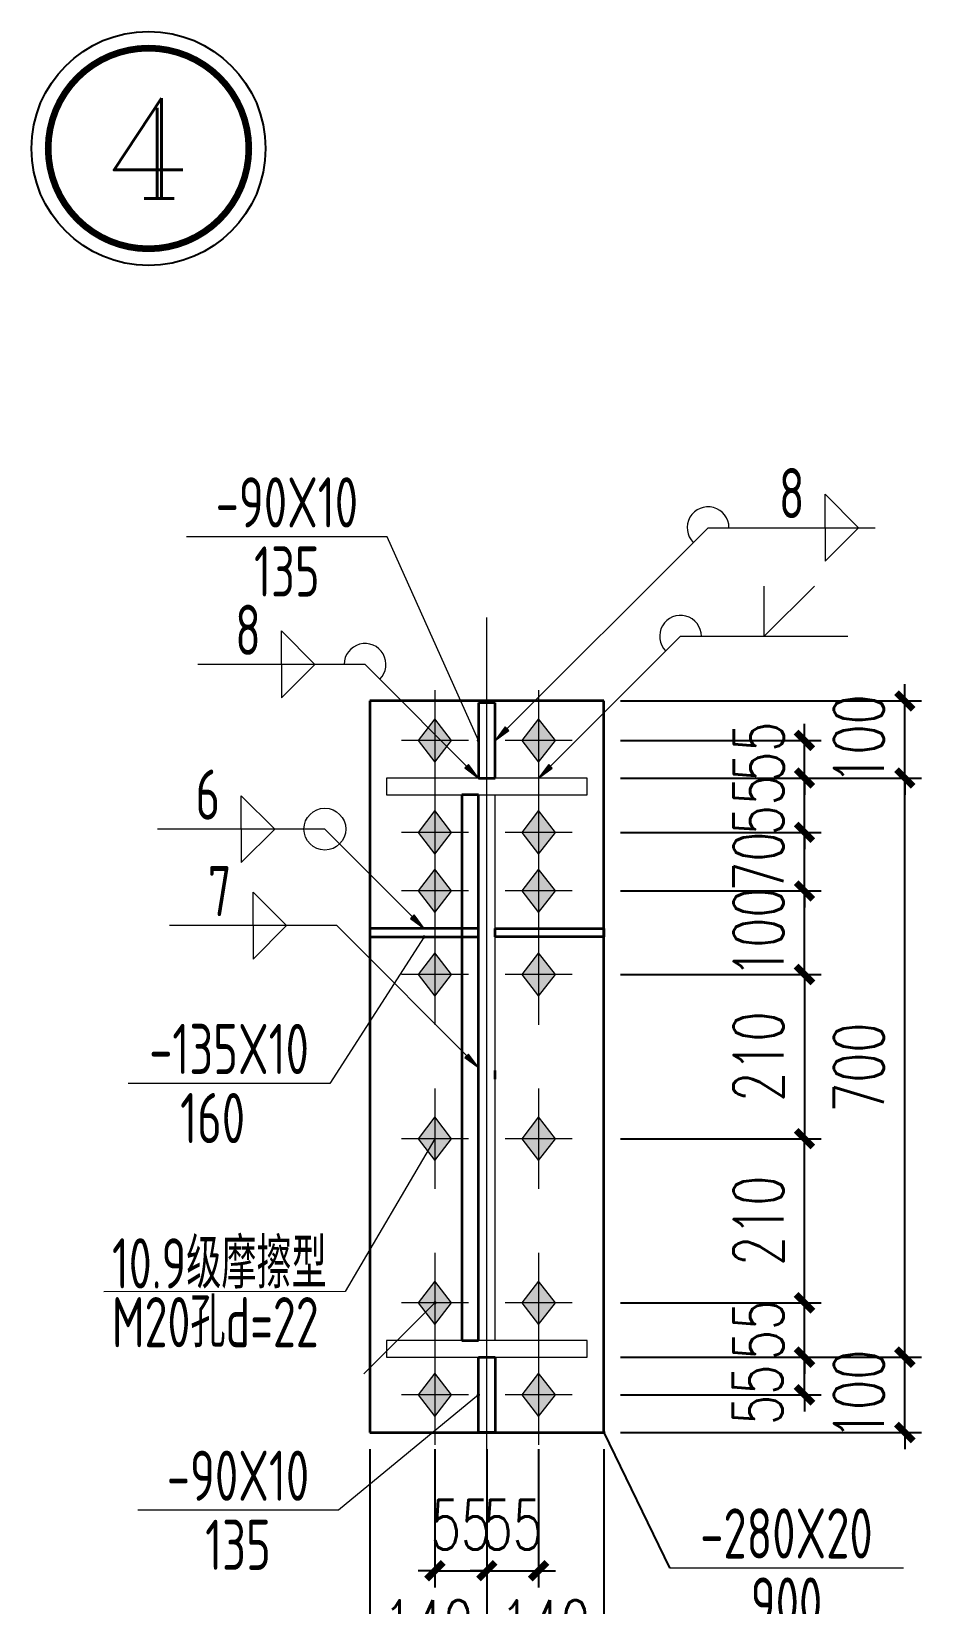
# Model space of a CAD drawing. Extents: x -89996 to 1006241, y -2176 to 440573.
# Drawn here: x 812641 to 817964, y 23819 to 33221 of the extents above; entities that cross this region are included whole.
import ezdxf
from ezdxf.enums import TextEntityAlignment as Align

# ---------------------------------------------------------------- set-up
doc = ezdxf.new("R2010")
doc.units = 0
doc.header["$LTSCALE"] = 1000
doc.header["$MEASUREMENT"] = 0
doc.linetypes.add('线型6', pattern=[8.75, 5, -1.25, 1.25, -1.25])
for name, color, linetype, lineweight in [('10', 9, 'Continuous', 18), ('20', 2, 'Continuous', 35), ('焊缝标注', 9, 'Continuous', 18), ('螺栓孔标注', 9, 'Continuous', 18), ('钢板标注', 9, 'Continuous', 18)]:
    doc.layers.add(name, color=color, linetype=linetype, lineweight=lineweight)
for name, color, linetype in [('AXIS', 3, 'Continuous'), ('GL', 150, 'Continuous'), ('TEXT', 7, 'Continuous'), ('THIN', 7, 'Continuous')]:
    doc.layers.add(name, color=color, linetype=linetype)
doc.styles.add('_TCH_DIM_T3', font='SIMPLEX', dxfattribs={"width": 0.705882, "bigfont": 'GBCBIG'})
doc.styles.add('COMPLEX', font='COMPLEX')
doc.styles.add('PkpmHz', font='Pkpmeng', dxfattribs={"width": 0.7, "bigfont": 'hztxt'})
doc.styles.add('TSSD_Norm', font='tssdeng.shx', dxfattribs={"bigfont": 'hztxt.shx'})
doc.styles.add('TSSD_Num', font='Tssdeng.shx', dxfattribs={"width": 0.7, "bigfont": 'hztxt.shx'})
doc.dimstyles.new('TCH_100_5', dxfattribs={"dimtxt": 297.5, "dimasz": 100, "dimexe": 100, "dimexo": 100, "dimgap": 126.25, "dimtad": 1, "dimdec": 0, "dimlfac": 0.2, "dimzin": 0, "dimdsep": 46, "dimtxsty": '_TCH_DIM_T3', "dimblk": 'ARCHTICK', "dimcen": 0.09, "dimclrd": 126, "dimclre": 126, "dimclrt": 7, "dimazin": 2, "dimtfac": 1, "dimtdec": 0, "dimtix": 1, "dimtmove": 2, "dimatfit": 3, "dimfxl": 0, "dimtolj": 1, "dimtzin": 0, "dimarcsym": 0})

# ---------------------------------------------------------------- blocks, each defined once
blk = doc.blocks.new('ts_idx2')
at = {"color": 0, "linetype": 'ByBlock', "lineweight": -2, "const_width": 0.0333}
blk.add_lwpolyline([(-0.5, 0, 1), (0.5, 0, 1)], format="xyb", close=True, dxfattribs=at)
at = {"color": 0, "linetype": 'ByBlock', "lineweight": -2}
blk.add_circle((0, 0), 0.5833, dxfattribs=at)
at = {"color": 0, "linetype": 'ByBlock', "lineweight": -2, "style": 'TSSD_Num', "width": 0.7}
blk.add_attdef('A', text='', height=0.5, dxfattribs=at).set_placement((0, 0), align=Align.MIDDLE_CENTER)
blk = doc.blocks.new('_ArchTick')
at = {"color": 0, "linetype": 'ByBlock', "const_width": 0.4}
blk.add_lwpolyline([(-0.5, -0.5), (0.5, 0.5)], dxfattribs=at)
blk = doc.blocks.new('*D1591')
at = {"layer": 'Defpoints', "color": 0, "transparency": 16777216}
for p in [(816064.2, 28981), (817264.2, 28981), (816064.2, 28756)]:
    blk.add_point(p, dxfattribs=at)
at = {"layer": 'GL', "color": 126, "lineweight": -2, "transparency": 16777216}
for p, q in [((817264.2, 28981), (817264.2, 29081)), ((816164.2, 28981), (817364.2, 28981)), ((817264.2, 28756), (817264.2, 28981)), ((816164.2, 28756), (817364.2, 28756)), ((817264.2, 28756), (817264.2, 28656))]:
    blk.add_line(p, q, dxfattribs=at)
at = {"layer": 'GL', "color": 126, "lineweight": -2, "transparency": 16777216, "xscale": 100, "yscale": 100, "zscale": 100}
for p, rotation in [((817264.2, 28981), 270), ((817264.2, 28756), 90)]:
    blk.add_blockref('_ArchTick', p, dxfattribs=dict(at, rotation=rotation))
at = {"layer": 'GL', "color": 7, "transparency": 16777216, "insert": (816991.3, 28913.3), "char_height": 297.5, "attachment_point": 5, "rotation": 90, "style": '_TCH_DIM_T3'}
blk.add_mtext('\\A1;55', dxfattribs=at)
blk = doc.blocks.new('*D1592')
at = {"layer": 'Defpoints', "color": 0, "transparency": 16777216}
for p in [(816064.2, 28756), (817264.2, 28756), (816064.2, 28431)]:
    blk.add_point(p, dxfattribs=at)
at = {"layer": 'GL', "color": 126, "lineweight": -2, "transparency": 16777216}
for p, q in [((817264.2, 28756), (817264.2, 28856)), ((816164.2, 28756), (817364.2, 28756)), ((817264.2, 28431), (817264.2, 28756)), ((816164.2, 28431), (817364.2, 28431)), ((817264.2, 28431), (817264.2, 28331))]:
    blk.add_line(p, q, dxfattribs=at)
at = {"layer": 'GL', "color": 126, "lineweight": -2, "transparency": 16777216, "xscale": 100, "yscale": 100, "zscale": 100}
for p, rotation in [((817264.2, 28756), 270), ((817264.2, 28431), 90)]:
    blk.add_blockref('_ArchTick', p, dxfattribs=dict(at, rotation=rotation))
at = {"layer": 'GL', "color": 7, "transparency": 16777216, "insert": (816989.2, 28593.5), "char_height": 297.5, "attachment_point": 5, "rotation": 90, "style": '_TCH_DIM_T3'}
blk.add_mtext('\\A1;55', dxfattribs=at)
blk = doc.blocks.new('*D1593')
at = {"layer": 'Defpoints', "color": 0, "transparency": 16777216}
for p in [(816064.2, 28081), (817264.2, 28081), (816064.2, 27581)]:
    blk.add_point(p, dxfattribs=at)
at = {"layer": 'GL', "color": 126, "lineweight": -2, "transparency": 16777216}
for p, q in [((817264.2, 28081), (817264.2, 28181)), ((816164.2, 28081), (817364.2, 28081)), ((817264.2, 27581), (817264.2, 28081)), ((816164.2, 27581), (817364.2, 27581)), ((817264.2, 27581), (817264.2, 27481))]:
    blk.add_line(p, q, dxfattribs=at)
at = {"layer": 'GL', "color": 126, "lineweight": -2, "transparency": 16777216, "xscale": 100, "yscale": 100, "zscale": 100}
for p, rotation in [((817264.2, 28081), 270), ((817264.2, 27581), 90)]:
    blk.add_blockref('_ArchTick', p, dxfattribs=dict(at, rotation=rotation))
at = {"layer": 'GL', "color": 7, "transparency": 16777216, "insert": (816989.2, 27831), "char_height": 297.5, "attachment_point": 5, "rotation": 90, "style": '_TCH_DIM_T3'}
blk.add_mtext('\\A1;100', dxfattribs=at)
blk = doc.blocks.new('*D1594')
at = {"layer": 'Defpoints', "color": 0, "transparency": 16777216}
for p in [(816064.2, 28431), (817264.2, 28431), (816064.2, 28081)]:
    blk.add_point(p, dxfattribs=at)
at = {"layer": 'GL', "color": 126, "lineweight": -2, "transparency": 16777216}
for p, q in [((817264.2, 28431), (817264.2, 28531)), ((816164.2, 28431), (817364.2, 28431)), ((817264.2, 28081), (817264.2, 28431)), ((816164.2, 28081), (817364.2, 28081)), ((817264.2, 28081), (817264.2, 27981))]:
    blk.add_line(p, q, dxfattribs=at)
at = {"layer": 'GL', "color": 126, "lineweight": -2, "transparency": 16777216, "xscale": 100, "yscale": 100, "zscale": 100}
for p, rotation in [((817264.2, 28431), 270), ((817264.2, 28081), 90)]:
    blk.add_blockref('_ArchTick', p, dxfattribs=dict(at, rotation=rotation))
at = {"layer": 'GL', "color": 7, "transparency": 16777216, "insert": (816989.2, 28256), "char_height": 297.5, "attachment_point": 5, "rotation": 90, "style": '_TCH_DIM_T3'}
blk.add_mtext('\\A1;70', dxfattribs=at)
blk = doc.blocks.new('*D1595')
at = {"layer": 'Defpoints', "color": 0, "transparency": 16777216}
for p in [(816064.2, 25292.1), (817264.2, 25292.1), (816064.2, 25067.1)]:
    blk.add_point(p, dxfattribs=at)
at = {"layer": 'GL', "color": 126, "lineweight": -2, "transparency": 16777216}
for p, q in [((817264.2, 25292.1), (817264.2, 25392.1)), ((816164.2, 25292.1), (817364.2, 25292.1)), ((817264.2, 25067.1), (817264.2, 25292.1)), ((816164.2, 25067.1), (817364.2, 25067.1)), ((817264.2, 25067.1), (817264.2, 24967.1))]:
    blk.add_line(p, q, dxfattribs=at)
at = {"layer": 'GL', "color": 126, "lineweight": -2, "transparency": 16777216, "xscale": 100, "yscale": 100, "zscale": 100}
for p, rotation in [((817264.2, 25292.1), 270), ((817264.2, 25067.1), 90)]:
    blk.add_blockref('_ArchTick', p, dxfattribs=dict(at, rotation=rotation))
at = {"layer": 'GL', "color": 7, "transparency": 16777216, "insert": (816984.3, 25067.1), "char_height": 297.5, "width": 380.516, "attachment_point": 5, "rotation": 90, "style": '_TCH_DIM_T3'}
blk.add_mtext('\\A1;55', dxfattribs=at)
blk = doc.blocks.new('*D1596')
at = {"layer": 'Defpoints', "color": 0, "transparency": 16777216}
for p in [(816064.2, 25617.1), (817264.2, 25617.1), (816064.2, 25292.1)]:
    blk.add_point(p, dxfattribs=at)
at = {"layer": 'GL', "color": 126, "lineweight": -2, "transparency": 16777216}
for p, q in [((817264.2, 25617.1), (817264.2, 25717.1)), ((816164.2, 25617.1), (817364.2, 25617.1)), ((817264.2, 25292.1), (817264.2, 25617.1)), ((816164.2, 25292.1), (817364.2, 25292.1)), ((817264.2, 25292.1), (817264.2, 25192.1))]:
    blk.add_line(p, q, dxfattribs=at)
at = {"layer": 'GL', "color": 126, "lineweight": -2, "transparency": 16777216, "xscale": 100, "yscale": 100, "zscale": 100}
for p, rotation in [((817264.2, 25617.1), 270), ((817264.2, 25292.1), 90)]:
    blk.add_blockref('_ArchTick', p, dxfattribs=dict(at, rotation=rotation))
at = {"layer": 'GL', "color": 7, "transparency": 16777216, "insert": (816989.2, 25454.6), "char_height": 297.5, "attachment_point": 5, "rotation": 90, "style": '_TCH_DIM_T3'}
blk.add_mtext('\\A1;55', dxfattribs=at)
blk = doc.blocks.new('*D1597')
at = {"layer": 'Defpoints', "color": 0, "transparency": 16777216}
for p in [(816064.2, 26599.1), (817264.2, 26599.1), (816064.2, 25617.1)]:
    blk.add_point(p, dxfattribs=at)
at = {"layer": 'GL', "color": 126, "lineweight": -2, "transparency": 16777216}
for p, q in [((816164.2, 26599.1), (817364.2, 26599.1)), ((817264.2, 25617.1), (817264.2, 26599.1)), ((816164.2, 25617.1), (817364.2, 25617.1))]:
    blk.add_line(p, q, dxfattribs=at)
at = {"layer": 'GL', "color": 126, "lineweight": -2, "transparency": 16777216, "xscale": 100, "yscale": 100, "zscale": 100}
for p, rotation in [((817264.2, 26599.1), 90), ((817264.2, 25617.1), 270)]:
    blk.add_blockref('_ArchTick', p, dxfattribs=dict(at, rotation=rotation))
at = {"layer": 'GL', "color": 7, "transparency": 16777216, "insert": (816989.2, 26108.1), "char_height": 297.5, "attachment_point": 5, "rotation": 90, "style": '_TCH_DIM_T3'}
blk.add_mtext('\\A1;210', dxfattribs=at)
blk = doc.blocks.new('*D1598')
at = {"layer": 'Defpoints', "color": 0, "transparency": 16777216}
for p in [(815054.2, 24842.1), (815364.2, 24842.1), (815364.2, 24015.2)]:
    blk.add_point(p, dxfattribs=at)
at = {"layer": 'GL', "color": 126, "lineweight": -2, "transparency": 16777216}
for p, q in [((815054.2, 24742.1), (815054.2, 23915.2)), ((815364.2, 24742.1), (815364.2, 23915.2)), ((815054.2, 24015.2), (814954.2, 24015.2)), ((815054.2, 24015.2), (815364.2, 24015.2)), ((815364.2, 24015.2), (815464.2, 24015.2))]:
    blk.add_line(p, q, dxfattribs=at)
at = {"layer": 'GL', "color": 126, "lineweight": -2, "transparency": 16777216, "xscale": 100, "yscale": 100, "zscale": 100}
blk.add_blockref('_ArchTick', (815054.2, 24015.2), dxfattribs=at)
at = {"layer": 'GL', "color": 126, "lineweight": -2, "transparency": 16777216, "xscale": 100, "yscale": 100, "zscale": 100, "rotation": 180}
blk.add_blockref('_ArchTick', (815364.2, 24015.2), dxfattribs=at)
at = {"layer": 'GL', "color": 7, "transparency": 16777216, "insert": (815209.2, 24290.2), "char_height": 297.5, "attachment_point": 5, "style": '_TCH_DIM_T3'}
blk.add_mtext('\\A1;55', dxfattribs=at)
blk = doc.blocks.new('*D1599')
at = {"layer": 'Defpoints', "color": 0, "transparency": 16777216}
for p in [(815364.2, 24842.1), (815674.2, 24842.1), (815674.2, 24015.2)]:
    blk.add_point(p, dxfattribs=at)
at = {"layer": 'GL', "color": 126, "lineweight": -2, "transparency": 16777216}
for p, q in [((815364.2, 24742.1), (815364.2, 23915.2)), ((815674.2, 24742.1), (815674.2, 23915.2)), ((815364.2, 24015.2), (815264.2, 24015.2)), ((815364.2, 24015.2), (815674.2, 24015.2)), ((815674.2, 24015.2), (815774.2, 24015.2))]:
    blk.add_line(p, q, dxfattribs=at)
at = {"layer": 'GL', "color": 126, "lineweight": -2, "transparency": 16777216, "xscale": 100, "yscale": 100, "zscale": 100}
blk.add_blockref('_ArchTick', (815364.2, 24015.2), dxfattribs=at)
at = {"layer": 'GL', "color": 126, "lineweight": -2, "transparency": 16777216, "xscale": 100, "yscale": 100, "zscale": 100, "rotation": 180}
blk.add_blockref('_ArchTick', (815674.2, 24015.2), dxfattribs=at)
at = {"layer": 'GL', "color": 7, "transparency": 16777216, "insert": (815519.2, 24290.2), "char_height": 297.5, "attachment_point": 5, "style": '_TCH_DIM_T3'}
blk.add_mtext('\\A1;55', dxfattribs=at)
blk = doc.blocks.new('*D1600')
at = {"layer": 'Defpoints', "color": 0, "transparency": 16777216}
for p in [(814664.2, 24842.1), (815364.2, 24842.1), (815364.2, 23415.2)]:
    blk.add_point(p, dxfattribs=at)
at = {"layer": 'GL', "color": 126, "lineweight": -2, "transparency": 16777216}
for p, q in [((814664.2, 24742.1), (814664.2, 23315.2)), ((815364.2, 24742.1), (815364.2, 23315.2)), ((814664.2, 23415.2), (814564.2, 23415.2)), ((814664.2, 23415.2), (815364.2, 23415.2)), ((815364.2, 23415.2), (815464.2, 23415.2))]:
    blk.add_line(p, q, dxfattribs=at)
at = {"layer": 'GL', "color": 126, "lineweight": -2, "transparency": 16777216, "xscale": 100, "yscale": 100, "zscale": 100}
blk.add_blockref('_ArchTick', (814664.2, 23415.2), dxfattribs=at)
at = {"layer": 'GL', "color": 126, "lineweight": -2, "transparency": 16777216, "xscale": 100, "yscale": 100, "zscale": 100, "rotation": 180}
blk.add_blockref('_ArchTick', (815364.2, 23415.2), dxfattribs=at)
at = {"layer": 'GL', "color": 7, "transparency": 16777216, "insert": (815014.2, 23690.2), "char_height": 297.5, "attachment_point": 5, "style": '_TCH_DIM_T3'}
blk.add_mtext('\\A1;140', dxfattribs=at)
blk = doc.blocks.new('*D1601')
at = {"layer": 'Defpoints', "color": 0, "transparency": 16777216}
for p in [(815364.2, 24842.1), (816064.2, 24842.1), (816064.2, 23415.2)]:
    blk.add_point(p, dxfattribs=at)
at = {"layer": 'GL', "color": 126, "lineweight": -2, "transparency": 16777216}
for p, q in [((815364.2, 24742.1), (815364.2, 23315.2)), ((816064.2, 24742.1), (816064.2, 23315.2)), ((815364.2, 23415.2), (815264.2, 23415.2)), ((815364.2, 23415.2), (816064.2, 23415.2)), ((816064.2, 23415.2), (816164.2, 23415.2))]:
    blk.add_line(p, q, dxfattribs=at)
at = {"layer": 'GL', "color": 126, "lineweight": -2, "transparency": 16777216, "xscale": 100, "yscale": 100, "zscale": 100}
blk.add_blockref('_ArchTick', (815364.2, 23415.2), dxfattribs=at)
at = {"layer": 'GL', "color": 126, "lineweight": -2, "transparency": 16777216, "xscale": 100, "yscale": 100, "zscale": 100, "rotation": 180}
blk.add_blockref('_ArchTick', (816064.2, 23415.2), dxfattribs=at)
at = {"layer": 'GL', "color": 7, "transparency": 16777216, "insert": (815714.2, 23690.2), "char_height": 297.5, "attachment_point": 5, "style": '_TCH_DIM_T3'}
blk.add_mtext('\\A1;140', dxfattribs=at)
blk = doc.blocks.new('*D1602')
at = {"layer": 'Defpoints', "color": 0, "transparency": 16777216}
for p in [(816064.2, 25292.1), (817864.2, 25292.1), (816064.2, 24842.1)]:
    blk.add_point(p, dxfattribs=at)
at = {"layer": 'GL', "color": 126, "lineweight": -2, "transparency": 16777216}
for p, q in [((817864.2, 25292.1), (817864.2, 25392.1)), ((816164.2, 25292.1), (817964.2, 25292.1)), ((817864.2, 24842.1), (817864.2, 25292.1)), ((816164.2, 24842.1), (817964.2, 24842.1)), ((817864.2, 24842.1), (817864.2, 24742.1))]:
    blk.add_line(p, q, dxfattribs=at)
at = {"layer": 'GL', "color": 126, "lineweight": -2, "transparency": 16777216, "xscale": 100, "yscale": 100, "zscale": 100}
for p, rotation in [((817864.2, 25292.1), 270), ((817864.2, 24842.1), 90)]:
    blk.add_blockref('_ArchTick', p, dxfattribs=dict(at, rotation=rotation))
at = {"layer": 'GL', "color": 7, "transparency": 16777216, "insert": (817589.2, 25067.1), "char_height": 297.5, "attachment_point": 5, "rotation": 90, "style": '_TCH_DIM_T3'}
blk.add_mtext('\\A1;100', dxfattribs=at)
blk = doc.blocks.new('*D1603')
at = {"layer": 'Defpoints', "color": 0, "transparency": 16777216}
for p in [(816064.2, 28756), (817864.2, 28756), (816064.2, 25292.1)]:
    blk.add_point(p, dxfattribs=at)
at = {"layer": 'GL', "color": 126, "lineweight": -2, "transparency": 16777216}
for p, q in [((816164.2, 28756), (817964.2, 28756)), ((817864.2, 25292.1), (817864.2, 28756)), ((816164.2, 25292.1), (817964.2, 25292.1))]:
    blk.add_line(p, q, dxfattribs=at)
at = {"layer": 'GL', "color": 126, "lineweight": -2, "transparency": 16777216, "xscale": 100, "yscale": 100, "zscale": 100}
for p, rotation in [((817864.2, 28756), 90), ((817864.2, 25292.1), 270)]:
    blk.add_blockref('_ArchTick', p, dxfattribs=dict(at, rotation=rotation))
at = {"layer": 'GL', "color": 7, "transparency": 16777216, "insert": (817589.2, 27024.1), "char_height": 297.5, "attachment_point": 5, "rotation": 90, "style": '_TCH_DIM_T3'}
blk.add_mtext('\\A1;700', dxfattribs=at)
blk = doc.blocks.new('*D1604')
at = {"layer": 'Defpoints', "color": 0, "transparency": 16777216}
for p in [(816064.2, 29217.1), (817864.2, 29217.1), (816064.2, 28756)]:
    blk.add_point(p, dxfattribs=at)
at = {"layer": 'GL', "color": 126, "lineweight": -2, "transparency": 16777216}
for p, q in [((817864.2, 29217.1), (817864.2, 29317.1)), ((816164.2, 29217.1), (817964.2, 29217.1)), ((817864.2, 28756), (817864.2, 29217.1)), ((816164.2, 28756), (817964.2, 28756)), ((817864.2, 28756), (817864.2, 28656))]:
    blk.add_line(p, q, dxfattribs=at)
at = {"layer": 'GL', "color": 126, "lineweight": -2, "transparency": 16777216, "xscale": 100, "yscale": 100, "zscale": 100}
for p, rotation in [((817864.2, 29217.1), 270), ((817864.2, 28756), 90)]:
    blk.add_blockref('_ArchTick', p, dxfattribs=dict(at, rotation=rotation))
at = {"layer": 'GL', "color": 7, "transparency": 16777216, "insert": (817589.2, 28986.6), "char_height": 297.5, "attachment_point": 5, "rotation": 90, "style": '_TCH_DIM_T3'}
blk.add_mtext('\\A1;100', dxfattribs=at)
blk = doc.blocks.new('*D1590')
at = {"layer": 'Defpoints', "color": 0, "transparency": 16777216}
for p in [(816064.2, 27581), (816064.2, 26599.1), (817264.2, 26599.1)]:
    blk.add_point(p, dxfattribs=at)
at = {"layer": 'GL', "color": 126, "lineweight": -2, "transparency": 16777216}
for p, q in [((816164.2, 27581), (817364.2, 27581)), ((817264.2, 27581), (817264.2, 26599.1)), ((816164.2, 26599.1), (817364.2, 26599.1))]:
    blk.add_line(p, q, dxfattribs=at)
at = {"layer": 'GL', "color": 126, "lineweight": -2, "transparency": 16777216, "xscale": 100, "yscale": 100, "zscale": 100}
for p, rotation in [((817264.2, 27581), 90), ((817264.2, 26599.1), 270)]:
    blk.add_blockref('_ArchTick', p, dxfattribs=dict(at, rotation=rotation))
at = {"layer": 'GL', "color": 7, "transparency": 16777216, "insert": (816989.2, 27090), "char_height": 297.5, "attachment_point": 5, "rotation": 90, "style": '_TCH_DIM_T3'}
blk.add_mtext('\\A1;210', dxfattribs=at)

msp = doc.modelspace()

# ---------------------------------------------------------------- hatches: boundary and pattern name
at = {"layer": '10'}
for points in [[(815054.2, 29110.99), (814954.2, 28980.99), (815054.2, 28850.99), (815154.2, 28980.99)], [(815674.2, 29110.99), (815574.2, 28980.99), (815674.2, 28850.99), (815774.2, 28980.99)], [(815054.2, 28560.99), (814954.2, 28430.99), (815054.2, 28300.99), (815154.2, 28430.99)], [(815674.2, 28560.99), (815574.2, 28430.99), (815674.2, 28300.99), (815774.2, 28430.99)], [(815054.2, 28210.99), (814954.2, 28080.99), (815054.2, 27950.99), (815154.2, 28080.99)], [(815674.2, 28210.99), (815574.2, 28080.99), (815674.2, 27950.99), (815774.2, 28080.99)], [(815054.2, 27710.99), (814954.2, 27580.99), (815054.2, 27450.99), (815154.2, 27580.99)], [(815674.2, 27710.99), (815574.2, 27580.99), (815674.2, 27450.99), (815774.2, 27580.99)], [(815054.2, 26729.05), (814954.2, 26599.05), (815054.2, 26469.05), (815154.2, 26599.05)], [(815674.2, 26729.05), (815574.2, 26599.05), (815674.2, 26469.05), (815774.2, 26599.05)], [(815054.2, 25747.12), (814954.2, 25617.12), (815054.2, 25487.12), (815154.2, 25617.12)], [(815674.2, 25747.12), (815574.2, 25617.12), (815674.2, 25487.12), (815774.2, 25617.12)], [(815054.2, 25197.12), (814954.2, 25067.12), (815054.2, 24937.12), (815154.2, 25067.12)], [(815674.2, 25197.12), (815574.2, 25067.12), (815674.2, 24937.12), (815774.2, 25067.12)]]:
    msp.add_hatch(color=1, dxfattribs=at).paths.add_polyline_path(points)
at = {"layer": '焊缝标注'}
for points in [[(815414.2, 28980.99), (815495.54, 29041.06), (815474.33, 29062.28)], [(815314.2, 28755.99), (815254.19, 28837.37), (815232.95, 28816.19)], [(815674.2, 28755.99), (815755.54, 28816.06), (815734.33, 28837.28)], [(814989.2, 27855.99), (814929.19, 27937.37), (814907.95, 27916.19)], [(815314.2, 27024.05), (815254.19, 27105.44), (815232.95, 27084.25)]]:
    msp.add_hatch(color=256, dxfattribs=at).paths.add_polyline_path(points)

# ---------------------------------------------------------------- linework, layer by layer
at = {"layer": '10', "linetype": '线型6', "lineweight": 18, "ltscale": 100}
msp.add_line((815364.2, 24342.12), (815364.2, 29717.12), dxfattribs=at)
at = {"layer": '10', "color": 9, "lineweight": 18, "ltscale": 100}
for p, q in [((815054.2, 29280.99), (815054.2, 28680.99)), ((815674.2, 29280.99), (815674.2, 28680.99)), ((815254.2, 28980.99), (814854.2, 28980.99)), ((815874.2, 28980.99), (815474.2, 28980.99)), ((815054.2, 28730.99), (815054.2, 28130.99)), ((815674.2, 28730.99), (815674.2, 28130.99)), ((815254.2, 28430.99), (814854.2, 28430.99)), ((815874.2, 28430.99), (815474.2, 28430.99)), ((815054.2, 28380.99), (815054.2, 27780.99)), ((815674.2, 28380.99), (815674.2, 27780.99)), ((815254.2, 28080.99), (814854.2, 28080.99)), ((815874.2, 28080.99), (815474.2, 28080.99)), ((815054.2, 27880.99), (815054.2, 27280.99)), ((815674.2, 27880.99), (815674.2, 27280.99)), ((815254.2, 27580.99), (814854.2, 27580.99)), ((815874.2, 27580.99), (815474.2, 27580.99)), ((815054.2, 26899.05), (815054.2, 26299.05)), ((815674.2, 26899.05), (815674.2, 26299.05)), ((815254.2, 26599.05), (814854.2, 26599.05)), ((815874.2, 26599.05), (815474.2, 26599.05)), ((815054.2, 25917.12), (815054.2, 25317.12)), ((815674.2, 25917.12), (815674.2, 25317.12)), ((815254.2, 25617.12), (814854.2, 25617.12)), ((815874.2, 25617.12), (815474.2, 25617.12)), ((815054.2, 25367.12), (815054.2, 24767.12)), ((815674.2, 25367.12), (815674.2, 24767.12)), ((815254.2, 25067.12), (814854.2, 25067.12)), ((815874.2, 25067.12), (815474.2, 25067.12))]:
    msp.add_line(p, q, dxfattribs=at)
at = {"layer": '10', "color": 3, "ltscale": 100}
for p, q in [((815964.2, 28755.99), (814764.2, 28755.99)), ((814764.2, 28755.99), (814764.2, 28655.99)), ((815964.2, 28655.99), (815964.2, 28755.99)), ((814764.2, 28655.99), (815964.2, 28655.99)), ((815314.2, 25392.12), (815314.2, 28655.99)), ((815414.2, 25392.12), (815414.2, 28655.99)), ((815964.2, 25392.12), (814764.2, 25392.12)), ((814764.2, 25392.12), (814764.2, 25292.12)), ((815964.2, 25292.12), (815964.2, 25392.12)), ((814764.2, 25292.12), (815964.2, 25292.12))]:
    msp.add_line(p, q, dxfattribs=at)
at = {"layer": '10', "color": 1, "linetype": 'Continuous'}
for points in [[(815054.2, 29110.99), (814954.2, 28980.99), (815054.2, 28850.99), (815154.2, 28980.99)], [(815674.2, 29110.99), (815574.2, 28980.99), (815674.2, 28850.99), (815774.2, 28980.99)], [(815054.2, 28560.99), (814954.2, 28430.99), (815054.2, 28300.99), (815154.2, 28430.99)], [(815674.2, 28560.99), (815574.2, 28430.99), (815674.2, 28300.99), (815774.2, 28430.99)], [(815054.2, 28210.99), (814954.2, 28080.99), (815054.2, 27950.99), (815154.2, 28080.99)], [(815674.2, 28210.99), (815574.2, 28080.99), (815674.2, 27950.99), (815774.2, 28080.99)], [(815054.2, 27710.99), (814954.2, 27580.99), (815054.2, 27450.99), (815154.2, 27580.99)], [(815674.2, 27710.99), (815574.2, 27580.99), (815674.2, 27450.99), (815774.2, 27580.99)], [(815054.2, 26729.05), (814954.2, 26599.05), (815054.2, 26469.05), (815154.2, 26599.05)], [(815674.2, 26729.05), (815574.2, 26599.05), (815674.2, 26469.05), (815774.2, 26599.05)], [(815054.2, 25747.12), (814954.2, 25617.12), (815054.2, 25487.12), (815154.2, 25617.12)], [(815674.2, 25747.12), (815574.2, 25617.12), (815674.2, 25487.12), (815774.2, 25617.12)], [(815054.2, 25197.12), (814954.2, 25067.12), (815054.2, 24937.12), (815154.2, 25067.12)], [(815674.2, 25197.12), (815574.2, 25067.12), (815674.2, 24937.12), (815774.2, 25067.12)]]:
    msp.add_lwpolyline(points, close=True, dxfattribs=at)
at = {"layer": '20', "ltscale": 100}
for p, q in [((816064.2, 29217.12), (814664.2, 29217.12)), ((814664.2, 29217.12), (814664.2, 24842.12)), ((815414.2, 29205.99), (815314.2, 29205.99)), ((815314.2, 29205.99), (815314.2, 28755.99)), ((815414.2, 28755.99), (815414.2, 29205.99)), ((816064.2, 24842.12), (816064.2, 29217.12)), ((815314.2, 28755.99), (815414.2, 28755.99)), ((815314.2, 28655.99), (815214.2, 28655.99)), ((815214.2, 28655.99), (815214.2, 25392.12)), ((815314.2, 25392.12), (815314.2, 28655.99)), ((815314.2, 27855.99), (814664.2, 27855.99)), ((814664.2, 27855.99), (814664.2, 27805.99)), ((815314.2, 27805.99), (815314.2, 27855.99)), ((815414.2, 27855.99), (816064.2, 27855.99)), ((815414.2, 27805.99), (815414.2, 27855.99)), ((816064.2, 27855.99), (816064.2, 27805.99)), ((814664.2, 27805.99), (815314.2, 27805.99)), ((816064.2, 27805.99), (815414.2, 27805.99)), ((815314.2, 26955.99), (815314.2, 27005.99)), ((815414.2, 26955.99), (815414.2, 27005.99)), ((815214.2, 25392.12), (815314.2, 25392.12)), ((815314.2, 25292.12), (815414.2, 25292.12)), ((815314.2, 24842.12), (815314.2, 25292.12)), ((815414.2, 25292.12), (815414.2, 24842.12)), ((814664.2, 24842.12), (816064.2, 24842.12)), ((815414.2, 24842.12), (815314.2, 24842.12))]:
    msp.add_line(p, q, dxfattribs=at)
at = {"layer": 'GL'}
msp.add_line((816064.2, 24842.12), (816456.34, 24031.55), dxfattribs=at)
at = {"layer": '焊缝标注', "ltscale": 100}
for p, q in [((817387.5, 30453.27), (817587.5, 30253.27)), ((817387.5, 30253.27), (817387.5, 30453.27)), ((815414.2, 28980.99), (816687.5, 30253.27)), ((816687.5, 30253.27), (817687.5, 30253.27)), ((817387.5, 30053.27), (817587.5, 30253.27)), ((817387.5, 30253.27), (817387.5, 30053.27)), ((817023.06, 29604.18), (817023.06, 29904.18)), ((817023.06, 29604.18), (817323.06, 29904.18)), ((814336.18, 29435.62), (814136.18, 29635.62)), ((814136.18, 29435.62), (814136.18, 29635.62)), ((815674.2, 28755.99), (816523.06, 29604.18)), ((816523.06, 29604.18), (817523.06, 29604.18)), ((814636.18, 29435.62), (813636.18, 29435.62)), ((814336.18, 29435.62), (814136.18, 29235.62)), ((814136.18, 29435.62), (814136.18, 29235.62)), ((815314.2, 28755.99), (814636.18, 29435.62)), ((814095.94, 28450.66), (813895.94, 28650.66)), ((813895.94, 28450.66), (813895.94, 28650.66)), ((814395.94, 28450.66), (813395.94, 28450.66)), ((814095.94, 28450.66), (813895.94, 28250.66)), ((813895.94, 28450.66), (813895.94, 28250.66)), ((814989.2, 27855.99), (814395.94, 28450.66)), ((814166.68, 27873.59), (813966.68, 28073.59)), ((813966.68, 27873.59), (813966.68, 28073.59)), ((814466.68, 27873.59), (813466.68, 27873.59)), ((814166.68, 27873.59), (813966.68, 27673.59)), ((813966.68, 27873.59), (813966.68, 27673.59)), ((815314.2, 27024.05), (814466.68, 27873.59))]:
    msp.add_line(p, q, dxfattribs=at)
at = {"layer": '焊缝标注', "linetype": 'Continuous'}
for points in [[(815414.2, 28980.99), (815495.54, 29041.06), (815474.33, 29062.28)], [(815314.2, 28755.99), (815254.19, 28837.37), (815232.95, 28816.19)], [(815674.2, 28755.99), (815755.54, 28816.06), (815734.33, 28837.28)], [(814989.2, 27855.99), (814929.19, 27937.37), (814907.95, 27916.19)], [(815314.2, 27024.05), (815254.19, 27105.44), (815232.95, 27084.25)]]:
    msp.add_lwpolyline(points, close=True, dxfattribs=at)
at = {"layer": '焊缝标注', "ltscale": 100}
msp.add_circle((814395.94, 28450.66), 125, dxfattribs=at)
for centre, start, end in [((816687.5, 30253.27), 0, 224.977188), ((816523.06, 29604.18), 0, 224.977188), ((814636.18, 29435.62), 314.931549, 180)]:
    msp.add_arc(centre, 125, start, end, dxfattribs=at)
at = {"layer": '螺栓孔标注', "ltscale": 100}
msp.add_line((815054.2, 25617.12), (814629.09, 25193.7), dxfattribs=at)
at = {"layer": '螺栓孔标注', "ltscale": 100, "const_width": 10}
msp.add_lwpolyline([(815059.2, 25617.12, 1), (815049.2, 25617.12, 1)], format="xyb", close=True, dxfattribs=at)
at = {"layer": '钢板标注', "ltscale": 100}
for p, q in [((814768.7, 30198.18), (813568.7, 30198.18)), ((815314.2, 28980.99), (814768.7, 30198.18)), ((814989.2, 27805.99), (814424.71, 26929.1)), ((814424.71, 26929.1), (813218.73, 26929.1)), ((815054.2, 26599.05), (814516.55, 25685.32)), ((814516.55, 25685.32), (813073.8, 25682.28)), ((815314.2, 25067.12), (814476.49, 24376.67)), ((814476.49, 24376.67), (813276.49, 24376.67)), ((816456.34, 24031.55), (817856.34, 24031.55))]:
    msp.add_line(p, q, dxfattribs=at)
at = {"layer": '钢板标注', "ltscale": 100, "const_width": 10}
for points in [[(815319.2, 28980.99, 1), (815309.2, 28980.99, 1)], [(814994.2, 27805.99, 1), (814984.2, 27805.99, 1)], [(815319.2, 25067.12, 1), (815309.2, 25067.12, 1)], [(816069.2, 24842.12, 1), (816059.2, 24842.12, 1)]]:
    msp.add_lwpolyline(points, format="xyb", close=True, dxfattribs=at)

# ---------------------------------------------------------------- block references
at = {"layer": 'AXIS'}
ref = msp.add_blockref('ts_idx2', (813341.24, 32521.46), dxfattribs=dict(at, xscale=1200, yscale=1200, zscale=1200))
ref.add_attrib('9', '4', dxfattribs={"layer": 'THIN', "height": 600, "style": 'COMPLEX'}).set_placement((813341.24, 32521.46), align=Align.MIDDLE_CENTER)

# ---------------------------------------------------------------- texts
at = {"layer": 'TEXT', "style": 'TSSD_Norm', "width": 0.7}
for s, p in [('10.9级摩擦型 ', (813122.94, 25703.4)), ('M20孔d=22 ', (813122.28, 25351.86))]:
    msp.add_text(s, height=300, dxfattribs=at).set_placement(p)
at = {"layer": '焊缝标注', "style": 'PkpmHz', "width": 0.71}
for s, p in [('8', (817187.5, 30309.88)), ('8', (813936.18, 29492.23)), ('6', (813695.94, 28507.28)), ('7', (813766.68, 27930.21))]:
    msp.add_text(s, height=300, dxfattribs=at).set_placement(p, align=Align.CENTER)
at = {"layer": '钢板标注', "style": 'PkpmHz', "width": 0.71}
for s, p in [('-90X10', (814168.7, 30254.79)), ('-135X10', (813823.12, 26985.71)), ('-90X10', (813876.49, 24433.29)), ('-280X20', (817156.34, 24088.16))]:
    msp.add_text(s, height=300, dxfattribs=at).set_placement(p, align=Align.CENTER)
for s, p in [('135', (814168.7, 30141.57)), ('160', (813724.71, 26872.48)), ('135', (813876.49, 24320.06)), ('900', (817156.34, 23974.94))]:
    msp.add_text(s, height=300, dxfattribs=at).set_placement(p, align=Align.TOP_CENTER)

# ---------------------------------------------------------------- dimensions: what is measured, and where the dimension line sits
at = {"layer": 'GL'}
for base, p1, p2, angle, text, picture, middle in [((817864.2, 29217.12), (816064.2, 28755.99), (816064.2, 29217.12), 90, '100', '*D1604', (817589.2, 28986.55)), ((817264.2, 28755.99), (816064.2, 28430.99), (816064.2, 28755.99), 90, '55', '*D1592', (816989.2, 28593.49)), ((817864.2, 28755.99), (816064.2, 25292.12), (816064.2, 28755.99), 90, '700', '*D1603', (817589.2, 27024.05)), ((817264.2, 28430.99), (816064.2, 28080.99), (816064.2, 28430.99), 90, '70', '*D1594', (816989.2, 28255.99)), ((817264.2, 28080.99), (816064.2, 27580.99), (816064.2, 28080.99), 90, '100', '*D1593', (816989.2, 27830.99)), ((817264.2, 26599.05), (816064.2, 27580.99), (816064.2, 26599.05), 270, '210', '*D1590', (816989.2, 27090.02)), ((817264.2, 26599.05), (816064.2, 25617.12), (816064.2, 26599.05), 90, '210', '*D1597', (816989.2, 26108.08)), ((817264.2, 25617.12), (816064.2, 25292.12), (816064.2, 25617.12), 90, '55', '*D1596', (816989.2, 25454.62)), ((817864.2, 25292.12), (816064.2, 24842.12), (816064.2, 25292.12), 90, '100', '*D1602', (817589.2, 25067.12))]:
    dim = msp.add_linear_dim(base=base, p1=p1, p2=p2, angle=angle, text=text, dimstyle='TCH_100_5', dxfattribs=at)
    dim.commit()
    dim.dimension.update_dxf_attribs({"geometry": picture, "text_midpoint": middle})
for base, p1, p2, picture, middle in [((817264.2, 28980.99), (816064.2, 28755.99), (816064.2, 28980.99), '*D1591', (816991.27, 28913.28)), ((817264.2, 25292.12), (816064.2, 25067.12), (816064.2, 25292.12), '*D1595', (816984.33, 25067.12))]:
    dim = msp.add_linear_dim(base=base, p1=p1, p2=p2, angle=90, text='55', dimstyle='TCH_100_5', dxfattribs=at)
    dim.commit()
    dim.dimension.update_dxf_attribs({"geometry": picture, "text_midpoint": middle, "dimtype": 128})
for base, p1, p2, text, picture, middle in [((815364.2, 23415.16), (814664.2, 24842.12), (815364.2, 24842.12), '140', '*D1600', (815014.2, 23690.16)), ((815364.2, 24015.16), (815054.2, 24842.12), (815364.2, 24842.12), '55', '*D1598', (815209.2, 24290.16)), ((815674.2, 24015.16), (815364.2, 24842.12), (815674.2, 24842.12), '55', '*D1599', (815519.2, 24290.16)), ((816064.2, 23415.16), (815364.2, 24842.12), (816064.2, 24842.12), '140', '*D1601', (815714.2, 23690.16))]:
    dim = msp.add_linear_dim(base=base, p1=p1, p2=p2, text=text, dimstyle='TCH_100_5', dxfattribs=at)
    dim.commit()
    dim.dimension.update_dxf_attribs({"geometry": picture, "text_midpoint": middle})

doc.saveas('drawing.dxf')
